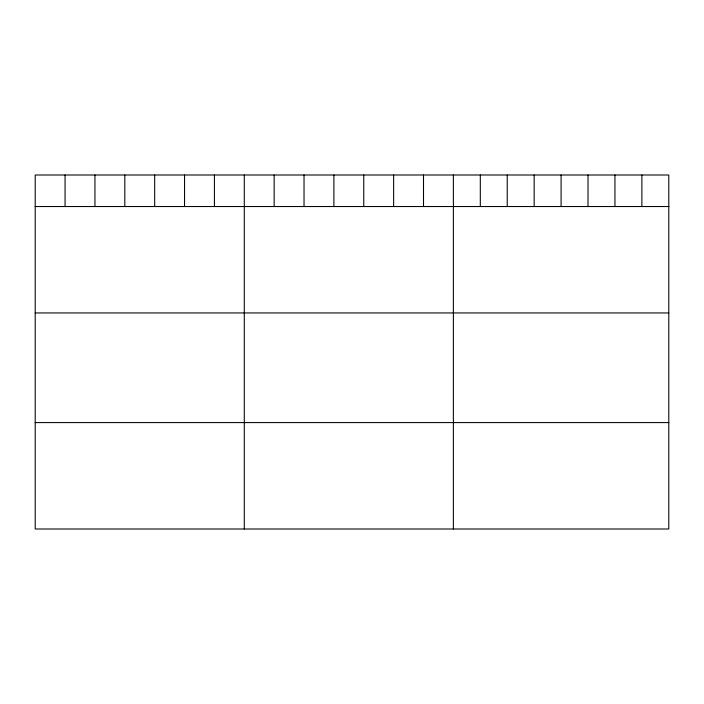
<?xml version="1.0" encoding="UTF-8"?>
<svg xmlns="http://www.w3.org/2000/svg" width="704" height="704" viewBox="0 0 704 704"><rect width="100%" height="100%" fill="white"/><g stroke="black" fill="none" stroke-linecap="round" stroke-linejoin="round"><path stroke-width="1.06" d="M668.8 206.527L668.8 529.003L35.2 529.003L35.2 174.997L668.8 174.997L668.8 206.527L35.2 206.527M35.2 312.946L668.8 312.946M35.2 422.585L668.8 422.585M641.872 174.997L641.872 206.527M614.944 174.997L614.944 206.527M588.016 174.997L588.016 206.527M561.088 174.997L561.088 206.527M534.16 174.997L534.16 206.527M507.232 174.997L507.232 206.527M480.304 174.997L480.304 206.527M453.376 174.997L453.376 529.003M423.509 174.997L423.509 206.527M393.633 174.997L393.633 206.527M363.766 174.997L363.766 206.527M333.898 174.997L333.898 206.527M304.031 174.997L304.031 206.527M274.155 174.997L274.155 206.527M244.288 174.997L244.288 529.003M214.421 174.997L214.421 206.527M184.545 174.997L184.545 206.527M154.678 174.997L154.678 206.527M124.81 174.997L124.81 206.527M94.943 174.997L94.943 206.527M65.067 174.997L65.067 206.527"/></g></svg>
